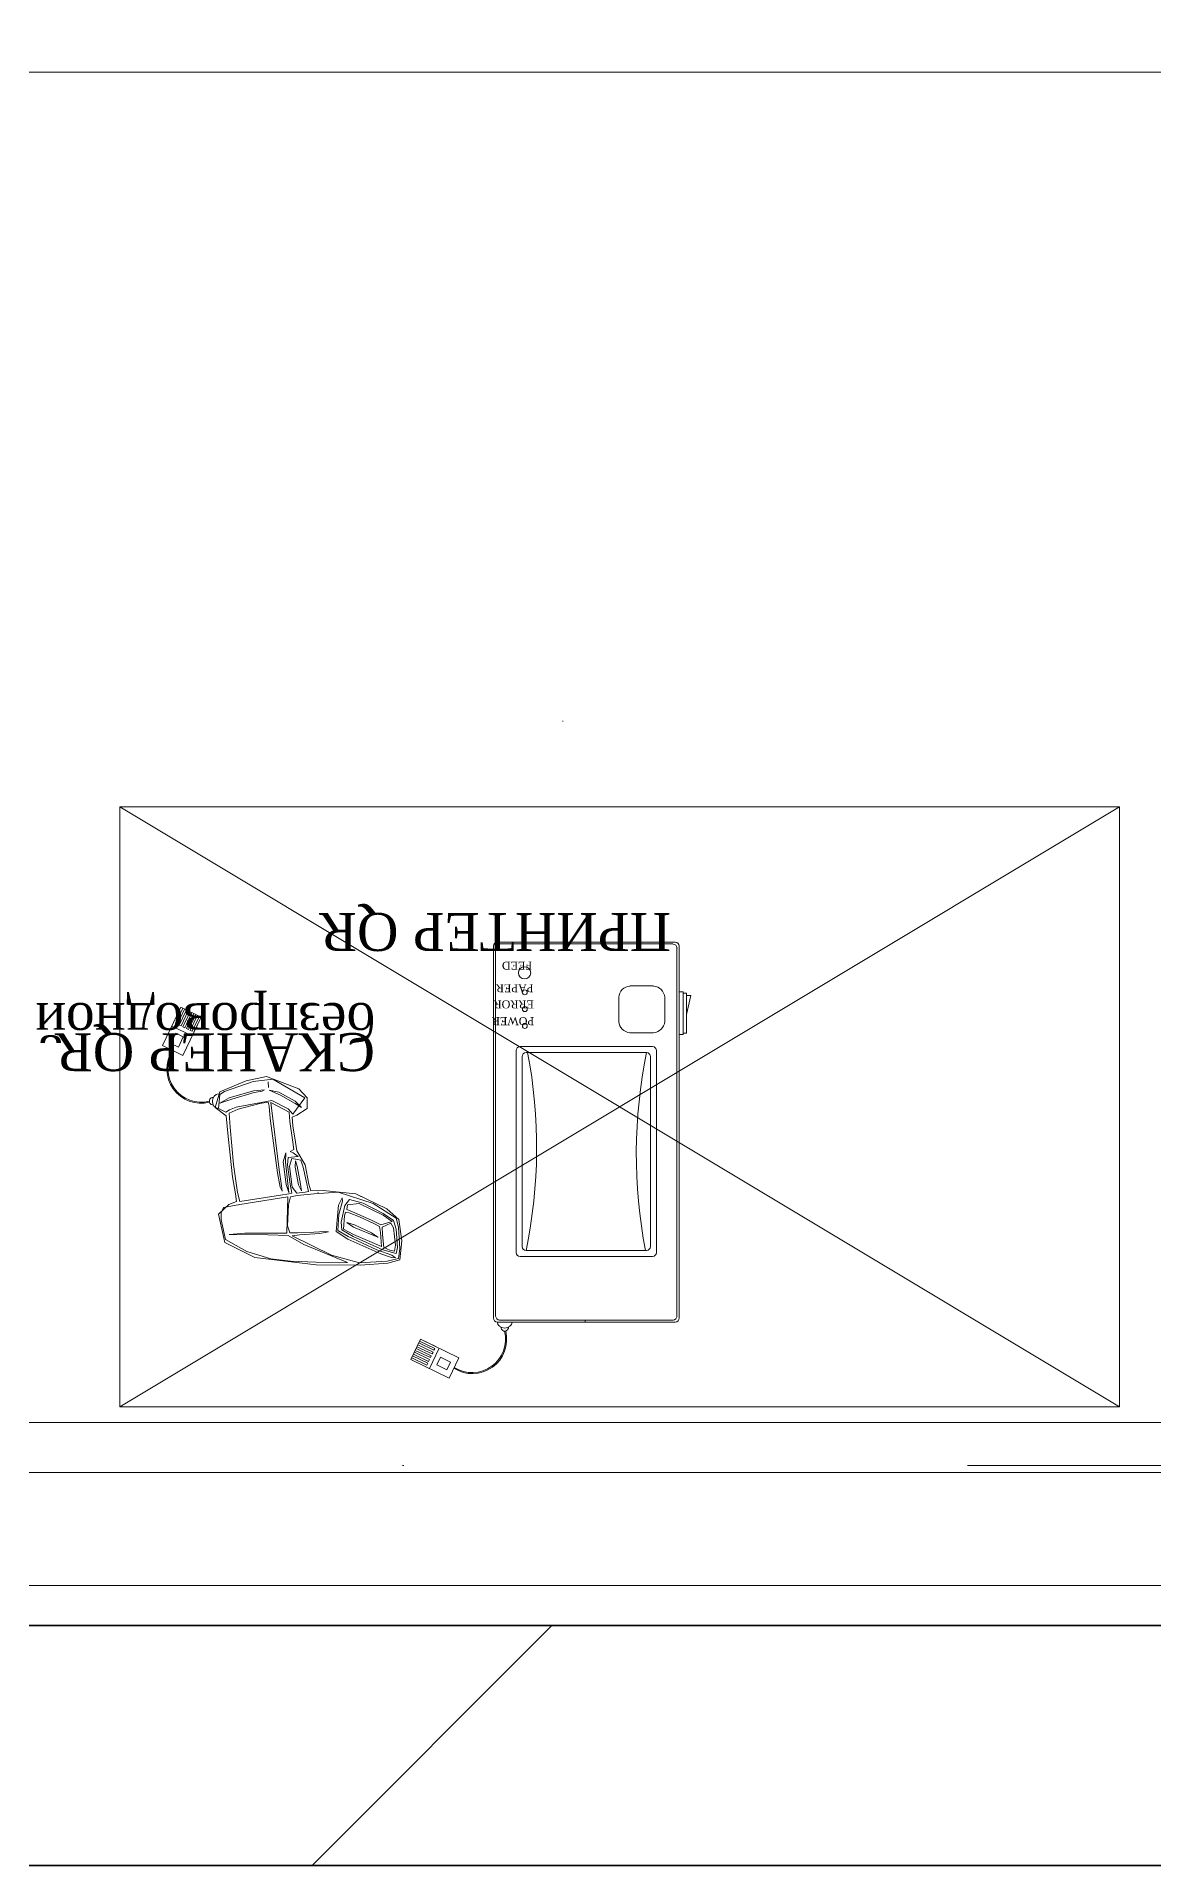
# Model space of a CAD drawing. Header units: millimetres. Extents: x -34838 to 729576, y -214038 to 121482.
# Drawn here: x 603300 to 603859, y -91938 to -91023 of the extents above; entities that cross this region are included whole.
import ezdxf
from ezdxf.enums import TextEntityAlignment as Align

# ---------------------------------------------------------------- set-up
doc = ezdxf.new("R2010")
doc.units = ezdxf.units.MM
doc.header["$MEASUREMENT"] = 0
doc.linetypes.add('Штрихпунктирная', pattern=[1340.555525, 705.555534, -352.777767, 0, -282.222223])
for name, color, linetype, lineweight in [('0_Ном._пера__1', 7, 'Continuous', 13), ('А _ ОСІ КООРДИНАЦІЙНІ.3D_Ном._пера__105', 7, 'Continuous', 13), ('А _ ОСІ КООРДИНАЦІЙНІ.3D_Ном._пера__25', 7, 'Continuous', 0), ('АБ _ 0 _ СТІНИ _ ЗОВНІШНІ .3D_Ном._пера__27', 7, 'Continuous', 35), ('АБ _ 0 _ СТІНИ _ ЗОВНІШНІ .3D_Ном._пера__87', 7, 'Continuous', 13)]:
    doc.layers.add(name, color=color, linetype=linetype, lineweight=lineweight)
for name, color, linetype in [('А _ ОСІ КООРДИНАЦІЙНІ.3D', 7, 'Continuous'), ('АБ _ 0 _ СТІНИ _ ЗОВНІШНІ .3D', 7, 'Continuous'), ('АП _ ТЕП _ ЗОНИ ПРИМІЩЕНЬ .3D', 7, 'Continuous')]:
    doc.layers.add(name, color=color, linetype=linetype)
doc.styles.add('СГЕНЕРИР_СТИЛЬ_1', font='Arial.ttf')
doc.styles.add('СГЕНЕРИР_СТИЛЬ_3', font='Times New Roman.ttf')

# ---------------------------------------------------------------- blocks, each defined once
blk = doc.blocks.new('Стена_86_1', base_point=(614491.76, -91877.7))
at = {"layer": 'АБ _ 0 _ СТІНИ _ ЗОВНІШНІ .3D', "linetype": 'Continuous', "lineweight": 0, "true_color": 0x000000}
h = blk.add_hatch(dxfattribs=at)
h.set_pattern_fill('М___ЦЕГЛА_ОБЛИЧКУВАЛЬНА__3B', color=18, style=0, pattern_type=2)
h.set_pattern_definition([(45, (518441.8, -97737.7), (-707.107, 707.107), []), (45, (518300.3, -97596.3), (-707.107, 707.107), [])])
h.paths.add_polyline_path([(602641.76, -91937.7), (608241.76, -91937.7), (608241.76, -91817.7), (602641.76, -91817.7)])
at = {"layer": 'АБ _ 0 _ СТІНИ _ ЗОВНІШНІ .3D_Ном._пера__27', "color": 7, "linetype": 'Continuous', "lineweight": 35}
for p, q in [((608241.76, -91817.7), (602641.76, -91817.7)), ((602641.76, -91937.7), (608241.76, -91937.7))]:
    blk.add_line(p, q, dxfattribs=at)
at = {"layer": 'АБ _ 0 _ СТІНИ _ ЗОВНІШНІ .3D_Ном._пера__87', "color": 7, "linetype": 'Continuous', "lineweight": 13, "flags": 128}
blk.add_lwpolyline([(608241.76, -91797.7), (602641.76, -91797.7)], dxfattribs=at)
blk = doc.blocks.new('Стандартный Маркер Сетки_2')
at = {"layer": 'А _ ОСІ КООРДИНАЦІЙНІ.3D_Ном._пера__105', "color": 7, "linetype": 'Штрихпунктирная', "lineweight": 13}
blk.add_line((500, 0), (99754.182117, 0), dxfattribs=at)
at = {"layer": 'А _ ОСІ КООРДИНАЦІЙНІ.3D_Ном._пера__25', "color": 7, "lineweight": 0, "style": 'СГЕНЕРИР_СТИЛЬ_1'}
blk.add_attdef('AC_MarkerText_1', text='', height=700, dxfattribs=at).set_placement((-1000, 40.005), align=Align.MIDDLE_CENTER)

msp = doc.modelspace()

# ---------------------------------------------------------------- linework, layer by layer
at = {"layer": '0_Ном._пера__1', "color": 7, "linetype": 'Continuous', "lineweight": 13}
for p, q in [((603102.65, -91041.19), (604902.65, -91041.19)), ((603563.17, -91365.35), (603563.16, -91365.73)), ((603341.69, -91408.42), (603841.69, -91408.42)), ((603341.69, -91408.42), (603341.69, -91708.42)), ((603341.69, -91708.42), (603841.69, -91408.42)), ((603341.69, -91408.42), (603841.69, -91708.42)), ((603841.69, -91408.42), (603841.69, -91708.42)), ((603528.46, -91664.05), (603528.46, -91478.05)), ((603529.61, -91479.01), (603529.61, -91547.79)), ((603530.46, -91476.05), (603619.46, -91476.05)), ((603618.31, -91477.01), (603531.61, -91477.01)), ((603620.31, -91663.08), (603620.31, -91479.01)), ((603621.46, -91478.05), (603621.46, -91664.05)), ((603602.67, -91498.01), (603596.75, -91498.01)), ((603602.67, -91498.01), (603608.58, -91498.01)), ((603623.32, -91500.93), (603621.46, -91500.93)), ((603623.32, -91501.63), (603623.32, -91500.93)), ((603623.32, -91501.63), (603625.02, -91501.63)), ((603623.32, -91521.63), (603623.32, -91501.63)), ((603625.02, -91501.63), (603625.02, -91521.63)), ((603372.19, -91508.64), (603362.97, -91527.82)), ((603372.19, -91508.64), (603368.54, -91516.22)), ((603373.11, -91509.09), (603369.47, -91516.67)), ((603374.03, -91509.53), (603370.39, -91517.11)), ((603374.95, -91509.97), (603371.31, -91517.55)), ((603372.19, -91508.64), (603382.34, -91513.52)), ((603375.88, -91510.42), (603372.24, -91518)), ((603376.8, -91510.86), (603373.16, -91518.44)), ((603591.15, -91515.8), (603591.15, -91503.61)), ((603614.18, -91515.8), (603614.18, -91503.61)), ((603625.02, -91502.83), (603627.22, -91502.83)), ((603627.22, -91502.83), (603625.02, -91512.33)), ((603377.83, -91522.91), (603367.68, -91518.03)), ((603370.39, -91517.11), (603369.47, -91516.67)), ((603372.24, -91518), (603371.31, -91517.55)), ((603373.12, -91532.7), (603382.34, -91513.52)), ((603374.08, -91518.88), (603373.16, -91518.44)), ((603377.72, -91511.3), (603374.08, -91518.88)), ((603378.65, -91511.75), (603375, -91519.33)), ((603375.93, -91519.77), (603375, -91519.33)), ((603379.57, -91512.19), (603375.93, -91519.77)), ((603380.49, -91512.63), (603376.85, -91520.21)), ((603377.77, -91520.66), (603376.85, -91520.21)), ((603381.42, -91513.08), (603377.77, -91520.66)), ((603382.34, -91513.52), (603378.7, -91521.1)), ((603362.97, -91527.82), (603373.12, -91532.7)), ((603369.57, -91521.67), (603367.14, -91526.72)), ((603367.14, -91526.72), (603370.93, -91528.54)), ((603373.35, -91523.49), (603369.57, -91521.67)), ((603370.93, -91528.54), (603373.35, -91523.49)), ((603574.96, -91528.27), (603541.8, -91528.27)), ((603574.96, -91528.27), (603608.12, -91528.27)), ((603596.75, -91521.4), (603602.67, -91521.4)), ((603608.58, -91521.4), (603602.67, -91521.4)), ((603623.32, -91522.33), (603621.46, -91522.33)), ((603625.02, -91521.63), (603623.32, -91521.63)), ((603623.32, -91521.63), (603623.32, -91522.33)), ((603539.8, -91530.27), (603539.8, -91631.28)), ((603542.8, -91533.27), (603542.8, -91628.27)), ((603544.8, -91531.27), (603574.96, -91531.27)), ((603605.12, -91531.27), (603574.96, -91531.27)), ((603607.12, -91533.27), (603607.12, -91628.27)), ((603610.12, -91530.27), (603610.12, -91631.28)), ((603391.68, -91556.6), (603391.73, -91556.6)), ((603415.97, -91548.81), (603416.02, -91548.81)), ((603417.08, -91556.2), (603417.13, -91556.2)), ((603529.61, -91663.08), (603529.61, -91547.79)), ((603428.08, -91562.16), (603428.13, -91562.16)), ((603432.52, -91558.84), (603432.57, -91558.84)), ((603426.22, -91601.31), (603426.27, -91601.31)), ((603430.08, -91601.66), (603430.13, -91601.66)), ((603432.42, -91600.42), (603432.47, -91600.42)), ((603440.65, -91601.31), (603440.85, -91601.1)), ((603440.85, -91601.1), (603440.65, -91601.31)), ((603393.51, -91608.83), (603393.56, -91608.83)), ((603462.19, -91603.34), (603462.39, -91603.14)), ((603462.39, -91603.14), (603462.19, -91603.34)), ((603468.29, -91609.44), (603468.49, -91609.23)), ((603468.49, -91609.23), (603468.29, -91609.44)), ((603477.84, -91615.74), (603477.89, -91615.74)), ((603425.21, -91621.63), (603404.07, -91621.63)), ((603427.85, -91622.85), (603427.9, -91622.85)), ((603470.72, -91623.66), (603470.77, -91623.66)), ((603472.55, -91628.33), (603472.6, -91628.33)), ((603461.78, -91637.54), (603461.83, -91637.54)), ((603478.99, -91630.57), (603479.04, -91630.57)), ((603479.53, -91633.99), (603479.58, -91633.99)), ((603479.82, -91631.78), (603479.87, -91631.78)), ((603574.96, -91633.28), (603541.8, -91633.28)), ((603544.8, -91630.28), (603574.96, -91630.28)), ((603605.12, -91630.28), (603574.96, -91630.28)), ((603574.96, -91633.28), (603608.12, -91633.28)), ((603619.46, -91666.05), (603530.46, -91666.05)), ((603618.31, -91665.08), (603531.61, -91665.08)), ((603574.46, -91666.05), (603574.46, -91665.08)), ((603487.15, -91684.8), (603492.03, -91674.64)), ((603491.59, -91675.57), (603499.17, -91679.21)), ((603511.21, -91683.86), (603492.03, -91674.64)), ((603492.03, -91674.64), (603499.61, -91678.29)), ((603487.15, -91684.8), (603506.33, -91694.01)), ((603487.15, -91684.8), (603494.74, -91688.44)), ((603487.6, -91683.87), (603495.18, -91687.52)), ((603488.04, -91682.95), (603495.62, -91686.59)), ((603488.48, -91682.03), (603496.07, -91685.67)), ((603488.93, -91681.1), (603496.51, -91684.75)), ((603489.37, -91680.18), (603496.95, -91683.82)), ((603489.81, -91679.26), (603497.4, -91682.9)), ((603490.26, -91678.34), (603497.84, -91681.98)), ((603490.7, -91677.41), (603498.28, -91681.05)), ((603491.14, -91676.49), (603498.73, -91680.13)), ((603496.51, -91684.75), (603496.07, -91685.67)), ((603501.42, -91679.15), (603496.54, -91689.31)), ((603497.4, -91682.9), (603496.95, -91683.82)), ((603498.28, -91681.05), (603497.84, -91681.98)), ((603499.17, -91679.21), (603498.73, -91680.13)), ((603502, -91683.63), (603500.18, -91687.41)), ((603507.05, -91686.05), (603502, -91683.63)), ((603506.33, -91694.01), (603511.21, -91683.86)), ((603495.62, -91686.59), (603495.18, -91687.52)), ((603500.18, -91687.41), (603505.23, -91689.84)), ((603505.23, -91689.84), (603507.05, -91686.05)), ((603341.69, -91708.42), (603841.69, -91708.42)), ((603102.65, -91716.19), (604902.65, -91716.19)), ((603102.65, -91741.19), (604902.65, -91741.19)), ((602641.76, -91797.7), (608241.76, -91797.7))]:
    msp.add_line(p, q, dxfattribs=at)
at = {"layer": '0_Ном._пера__1', "color": 7, "linetype": 'Continuous', "lineweight": 13, "flags": 128}
for points in [[(603404.89, -91545.4), (603391.68, -91550.91)], [(603393.91, -91550.79), (603408.34, -91545.83)], [(603415.05, -91543.19), (603404.89, -91545.4)], [(603408.34, -91545.83), (603418.1, -91544.67)], [(603431.1, -91549.42), (603415.05, -91543.19)], [(603415.97, -91548.81), (603415.76, -91545.91)], [(603415.76, -91545.91), (603415.97, -91548.81)], [(603418.1, -91544.67), (603434.09, -91553.96)], [(603391.68, -91550.91), (603389.24, -91558.84)], [(603390.94, -91559.29), (603391.56, -91552.21)], [(603391.56, -91552.21), (603393.91, -91550.79)], [(603396.35, -91553.9), (603391.68, -91556.6)], [(603391.68, -91556.6), (603397.57, -91554.54)], [(603408.54, -91550.43), (603396.35, -91553.9)], [(603397.57, -91554.54), (603408.75, -91551.32)], [(603417.69, -91555.18), (603399.81, -91558.57)], [(603400.82, -91559.51), (603411.59, -91556.68)], [(603413.96, -91549.97), (603408.54, -91550.43)], [(603408.75, -91551.32), (603412.81, -91550.56)], [(603411.59, -91556.68), (603415.86, -91556.04)], [(603412.81, -91550.56), (603413.96, -91549.97)], [(603415.86, -91556.04), (603416.27, -91558.03)], [(603421.14, -91551.16), (603416.27, -91550.1)], [(603416.27, -91550.1), (603421.96, -91552.59)], [(603417.08, -91556.2), (603426.28, -91561.07)], [(603421.3, -91589.93), (603417.08, -91556.2)], [(603425.82, -91559.38), (603417.69, -91555.18)], [(603429.27, -91555.59), (603421.14, -91551.16)], [(603421.96, -91552.59), (603429.27, -91556.69)], [(603434.09, -91553.96), (603428.08, -91562.16)], [(603432.52, -91558.84), (603429.27, -91555.59)], [(603429.27, -91556.69), (603432.52, -91558.84)], [(603435.37, -91553.96), (603431.1, -91549.42)], [(603435.31, -91559.25), (603435.37, -91553.96)], [(603389.24, -91558.84), (603394.87, -91562.9)], [(603394.69, -91561.05), (603390.94, -91559.29)], [(603396.56, -91559.85), (603394.69, -91561.05)], [(603394.87, -91562.9), (603395.78, -91573.27)], [(603396.28, -91561.56), (603400.82, -91559.51)], [(603396.76, -91568.59), (603396.28, -91561.56)], [(603399.81, -91558.57), (603396.56, -91559.85)], [(603416.27, -91558.03), (603416.88, -91564.33)], [(603416.88, -91564.33), (603420.45, -91591.35)], [(603428.08, -91562.16), (603425.82, -91559.38)], [(603426.28, -91561.07), (603426.72, -91565.75)], [(603426.72, -91565.75), (603427.93, -91574.89)], [(603427.85, -91563.58), (603430.08, -91562.59)], [(603428.2, -91567.98), (603427.85, -91563.58)], [(603430.08, -91562.59), (603435.31, -91559.25)], [(603395.78, -91573.27), (603398.03, -91593.38)], [(603398.55, -91587.29), (603396.76, -91568.59)], [(603427.93, -91574.89), (603428.66, -91579.74)], [(603429.42, -91576.11), (603428.2, -91567.98)], [(603424.6, -91581.34), (603423.38, -91585.86)], [(603424.43, -91586.07), (603424.6, -91581.34)], [(603425.74, -91583.8), (603425.53, -91587.49)], [(603430.9, -91583.22), (603425.74, -91583.8)], [(603428.66, -91579.74), (603426.84, -91580.78)], [(603426.84, -91580.78), (603428.25, -91581.35)], [(603428.25, -91581.35), (603430.9, -91583.22)], [(603430.17, -91580.37), (603429.42, -91576.11)], [(603434.27, -91587.49), (603430.17, -91580.37)], [(603398.03, -91593.38), (603399.4, -91601.92)], [(603400.5, -91601.31), (603398.55, -91587.29)], [(603420.45, -91591.35), (603421.75, -91598.67)], [(603422.57, -91597.85), (603421.3, -91589.93)], [(603423.38, -91585.86), (603424.8, -91597.24)], [(603426.22, -91601.31), (603424.43, -91586.07)], [(603425.53, -91587.49), (603426.76, -91597.04)], [(603426.46, -91588.1), (603427.65, -91584.3)], [(603427.88, -91598.67), (603426.46, -91588.1)], [(603427.65, -91584.3), (603432.12, -91585.1)], [(603429.51, -91585.49), (603429.27, -91588.51)], [(603429.27, -91588.51), (603430.93, -91597.45)], [(603430.34, -91588.1), (603429.51, -91585.49)], [(603432.03, -91597.04), (603430.34, -91588.1)], [(603432.12, -91585.1), (603433.27, -91588.51)], [(603433.27, -91588.51), (603434.89, -91595.42)], [(603436.21, -91597.04), (603434.27, -91587.49)], [(603399.4, -91601.92), (603400.03, -91605.75)], [(603401.58, -91605.76), (603400.5, -91601.31)], [(603421.96, -91602.53), (603406.92, -91604.97)], [(603421.75, -91598.67), (603422.8, -91600.55)], [(603426.22, -91602), (603421.96, -91602.53)], [(603422.8, -91600.55), (603422.57, -91597.85)], [(603424.8, -91597.24), (603426.22, -91601.31)], [(603427.69, -91601.59), (603426.22, -91602)], [(603426.76, -91597.04), (603427.69, -91601.59)], [(603430.08, -91601.66), (603427.88, -91598.67)], [(603434.35, -91601.16), (603430.08, -91601.66)], [(603430.29, -91602.73), (603438.82, -91601.88)], [(603430.93, -91597.45), (603432.42, -91600.42)], [(603432.42, -91600.42), (603432.03, -91597.04)], [(603435.91, -91600.78), (603434.35, -91601.16)], [(603434.89, -91595.42), (603435.91, -91600.78)], [(603437.2, -91600.37), (603436.21, -91597.04)], [(603443.29, -91600.29), (603437.2, -91600.37)], [(603438.82, -91601.88), (603450.81, -91601.14)], [(603459.75, -91601.99), (603443.29, -91600.29)], [(603450.81, -91601.14), (603468.29, -91606.79)], [(603475.19, -91609.43), (603459.75, -91601.99)], [(603396.15, -91607.3), (603390.9, -91612.08)], [(603392.29, -91611.47), (603393.51, -91608.83)], [(603392.29, -91614.92), (603392.29, -91611.47)], [(603393.51, -91608.83), (603401.64, -91607.2)], [(603400.03, -91605.75), (603396.15, -91607.3)], [(603406.92, -91604.97), (603401.58, -91605.76)], [(603401.64, -91607.2), (603425.61, -91603.34)], [(603425.61, -91603.34), (603425.21, -91621.63)], [(603425.56, -91617.97), (603426.02, -91607.4)], [(603426.02, -91607.4), (603426.95, -91603.34)], [(603426.95, -91603.34), (603430.29, -91602.73)], [(603451.01, -91607.61), (603449.86, -91620.81)], [(603452.87, -91603.99), (603451.01, -91607.61)], [(603451.09, -91612.28), (603453.05, -91605.58)], [(603454.2, -91607.81), (603452.35, -91616.14)], [(603453.05, -91605.58), (603452.87, -91603.99)], [(603453.94, -91612.89), (603454.5, -91611.02)], [(603456.5, -91604.71), (603454.2, -91607.81)], [(603454.5, -91611.02), (603456.3, -91611.39)], [(603455.2, -91609.79), (603455.48, -91607.4)], [(603459.14, -91611.43), (603455.2, -91609.79)], [(603455.48, -91607.4), (603461.38, -91606.71)], [(603456.3, -91611.39), (603461.58, -91613.45)], [(603463.41, -91606.63), (603456.5, -91604.71)], [(603467.47, -91615.05), (603459.14, -91611.43)], [(603461.38, -91606.71), (603473.37, -91612.66)], [(603473.37, -91611.81), (603463.41, -91606.63)], [(603468.29, -91606.79), (603479.79, -91614.11)], [(603481.19, -91614.72), (603475.19, -91609.43)], [(603390.9, -91612.08), (603394.21, -91626.29)], [(603394.52, -91624.68), (603392.29, -91614.92)], [(603426.68, -91621.42), (603425.56, -91617.97)], [(603444.31, -91620.7), (603438.62, -91621.08)], [(603446.01, -91620.96), (603444.31, -91620.7)], [(603449.86, -91620.81), (603455.69, -91624.63)], [(603450.67, -91620.19), (603451.09, -91612.28)], [(603455.89, -91623.31), (603450.67, -91620.19)], [(603452.35, -91616.14), (603452.64, -91619.98)], [(603452.64, -91619.98), (603458.33, -91623.31)], [(603453.57, -91619.67), (603453.94, -91612.89)], [(603458.53, -91622.29), (603453.57, -91619.67)], [(603458.94, -91617.5), (603455.11, -91616.28)], [(603455.11, -91616.28), (603458.53, -91618.63)], [(603458.53, -91618.63), (603470.72, -91623.66)], [(603467.47, -91621.48), (603458.94, -91617.5)], [(603461.58, -91613.45), (603468.69, -91616.7)], [(603472.15, -91617.46), (603467.47, -91615.05)], [(603468.69, -91616.7), (603471.54, -91618.3)], [(603471.54, -91618.3), (603471.96, -91621.22)], [(603477.84, -91615.74), (603472.15, -91617.46)], [(603472.78, -91618.51), (603477.23, -91616.55)], [(603472.96, -91622.24), (603472.78, -91618.51)], [(603478.52, -91615.33), (603473.37, -91611.81)], [(603473.37, -91612.66), (603477.84, -91615.74)], [(603477.23, -91616.55), (603478.52, -91618.99)], [(603479.87, -91619.6), (603478.52, -91615.33)], [(603478.52, -91618.99), (603479.46, -91627.52)], [(603479.79, -91614.11), (603480.94, -91618.58)], [(603480.48, -91628.74), (603479.87, -91619.6)], [(603480.94, -91618.58), (603481.7, -91629.35)], [(603482.71, -91625.49), (603481.19, -91614.72)], [(603394.21, -91626.29), (603409.15, -91633.7)], [(603405.09, -91630.77), (603394.52, -91624.68)], [(603404.07, -91621.63), (603396.35, -91622.24)], [(603396.35, -91622.24), (603415.66, -91622.44)], [(603415.66, -91622.44), (603425.82, -91622.74)], [(603425.82, -91622.74), (603433.74, -91627.3)], [(603430.49, -91621.42), (603426.68, -91621.42)], [(603427.85, -91622.85), (603431.51, -91622.38)], [(603447.56, -91632.59), (603427.85, -91622.85)], [(603438.62, -91621.08), (603430.49, -91621.42)], [(603431.51, -91622.38), (603441.67, -91621.71)], [(603433.74, -91627.3), (603455.48, -91636.26)], [(603441.67, -91621.71), (603446.01, -91620.96)], [(603455.69, -91624.63), (603472.15, -91631.95)], [(603470.11, -91629.93), (603455.89, -91623.31)], [(603458.33, -91623.31), (603473.16, -91629.84)], [(603472.55, -91628.33), (603458.53, -91622.29)], [(603470.72, -91623.66), (603467.47, -91621.48)], [(603477.63, -91632.67), (603470.11, -91629.93)], [(603471.96, -91621.22), (603472.55, -91628.33)], [(603473.69, -91628.8), (603472.96, -91622.24)], [(603473.16, -91629.84), (603479.82, -91631.78)], [(603476.62, -91630.09), (603473.69, -91628.8)], [(603479.46, -91627.52), (603478.99, -91630.57)], [(603479.82, -91631.78), (603480.48, -91628.74)], [(603481.7, -91629.35), (603481, -91634.21)], [(603481.65, -91634.84), (603482.71, -91625.49)], [(603417.08, -91634.43), (603405.09, -91630.77)], [(603409.15, -91633.7), (603439.84, -91637.48)], [(603427.04, -91635.65), (603417.08, -91634.43)], [(603439.63, -91636.06), (603427.04, -91635.65)], [(603451.42, -91636.46), (603439.63, -91636.06)], [(603439.84, -91637.48), (603461.78, -91637.54)], [(603461.58, -91636.46), (603447.56, -91632.59)], [(603455.48, -91636.26), (603451.42, -91636.46)], [(603475.4, -91635.65), (603461.58, -91636.46)], [(603461.78, -91637.54), (603475.6, -91636.66)], [(603472.15, -91631.95), (603477.43, -91633.73)], [(603481, -91634.21), (603475.4, -91635.65)], [(603475.6, -91636.66), (603481.65, -91634.84)], [(603478.99, -91630.57), (603476.62, -91630.09)], [(603477.43, -91633.73), (603479.53, -91633.99)], [(603479.53, -91633.99), (603477.63, -91632.67)], [(608241.76, -91797.7), (602641.76, -91797.7)]]:
    msp.add_lwpolyline(points, dxfattribs=at)
at = {"layer": '0_Ном._пера__1', "color": 7, "linetype": 'Continuous', "lineweight": 13}
for centre, radius in [((603544.08, -91491.43), 3.07), ((603544.17, -91501.19), 1.24), ((603544.19, -91509.59), 1.24), ((603544.2, -91517.98), 1.24)]:
    msp.add_circle(centre, radius, dxfattribs=at)
for centre, radius, start, end in [((603530.63, -91478.22), 2.18, 94.5752, 175.4248), ((603531.78, -91479.19), 2.18, 94.5752, 175.4248), ((603618.14, -91479.19), 2.18, 4.5752, 85.4248), ((603619.29, -91478.22), 2.18, 4.5752, 85.4248), ((603597.32, -91504.18), 6.19, 95.24459, 174.75541), ((603608.02, -91504.18), 6.19, 5.24459, 84.75541), ((603597.32, -91515.24), 6.19, 185.24459, 264.75541), ((603608.02, -91515.24), 6.19, 275.24459, 354.75541), ((603542.06, -91530.53), 2.28, 96.69788, 173.30212), ((603607.86, -91530.53), 2.28, 6.69788, 83.30212), ((603382.3, -91539.49), 17.13, 147.16178, 283.90835), ((603382.4, -91539.36), 16.72, 147.53758, 283.90347), ((603545.08, -91533.55), 2.3, 97.04557, 173.37399), ((603297.27, -91578.76), 252.83, 348.243, 10.82776), ((603852.77, -91582.19), 252.83, 168.38154, 190.9663), ((603604.84, -91533.55), 2.3, 6.62601, 82.95443), ((603545.08, -91628), 2.3, 186.62601, 262.95443), ((603604.84, -91628), 2.3, 277.04557, 353.37399), ((603542.06, -91631.02), 2.28, 186.69788, 263.30212), ((603607.86, -91631.02), 2.28, 276.69788, 353.30212), ((603530.63, -91663.87), 2.18, 184.5752, 265.4248), ((603531.78, -91662.91), 2.18, 184.5752, 265.4248), ((603618.14, -91662.91), 2.18, 274.5752, 355.4248), ((603619.29, -91663.87), 2.18, 274.5752, 355.4248), ((603518, -91674.68), 17.13, 237.16178, 13.90835), ((603517.87, -91674.58), 16.72, 237.53758, 13.90347)]:
    msp.add_arc(centre, radius, start, end, dxfattribs=at)
for centre, major_axis, ratio, start_param, end_param in [((603388.36, -91555.62), (-1.94, 0), 0.980128, 4.712389, 7.853982), ((603390.94, -91555.62), (0, -3.67), 0.815771, 3.141593, 6.283185), ((603534.13, -91666.05), (3.67, 0), 0.815771, 3.141593, 6.283185), ((603534.13, -91668.63), (0, -1.94), 0.980128, 4.712389, 7.853982)]:
    msp.add_ellipse(centre, major_axis=major_axis, ratio=ratio, start_param=start_param, end_param=end_param, dxfattribs=at)
at = {"layer": 'АП _ ТЕП _ ЗОНИ ПРИМІЩЕНЬ .3D', "color": 254, "linetype": 'Continuous', "lineweight": 0, "true_color": 0xddc2d0, "flags": 128}
msp.add_lwpolyline([(590641.76, -91797.7), (596241.76, -91797.7), (596241.76, -91537.7), (596641.76, -91537.7), (596641.76, -91797.7), (602241.76, -91797.7), (602241.76, -91537.7), (602641.76, -91537.7), (602641.76, -91797.7), (608241.76, -91797.7), (608241.76, -91537.7), (608641.76, -91537.7), (608641.76, -91797.7), (612161.76, -91797.7), (612161.76, -87157.7), (610261.76, -87157.7), (610261.76, -85887.7), (581681.76, -85887.7)], dxfattribs=at)

# ---------------------------------------------------------------- block references
at = {"layer": 'А _ ОСІ КООРДИНАЦІЙНІ.3D', "color": 7, "linetype": 'Continuous', "lineweight": 60, "zscale": 1000}
msp.add_blockref('Стандартный Маркер Сетки_2', (513441.76, -91737.7), dxfattribs=at)
at = {"layer": 'АБ _ 0 _ СТІНИ _ ЗОВНІШНІ .3D', "color": 7, "lineweight": 20}
msp.add_blockref('Стена_86_1', (614491.76, -91877.7), dxfattribs=at)

# ---------------------------------------------------------------- texts
at = {"layer": '0_Ном._пера__1', "color": 7, "linetype": 'Continuous', "lineweight": 13, "attachment_point": 7, "rotation": 180, "style": 'СГЕНЕРИР_СТИЛЬ_3'}
for s, insert, char_height in [('\\A1;{\\pql;\\fTimes New Roman|b0|i0|c204|p18;ПРИНТЕР QR}', (603617.33, -91456.86), 19), ('\\A1;{\\pql;\\fTimes New Roman|b0|i0|c204|p18;FEED}', (603547.86, -91485.85), 4), ('\\A1;{\\pql;\\fTimes New Roman|b0|i0|c204|p18;безпроводной}', (603469.61, -91500.4), 19), ('\\A1;{\\pql;\\fTimes New Roman|b0|i0|c204|p18;PAPER}', (603548.51, -91497.12), 4), ('\\A1;{\\pql;\\fTimes New Roman|b0|i0|c204|p18;ERROR}', (603548.71, -91505.15), 4), ('\\A1;{\\pql;\\fTimes New Roman|b0|i0|c204|p18;СКАНЕР QR}', (603469.22, -91516.91), 19), ('\\A1;{\\pql;\\fTimes New Roman|b0|i0|c204|p18;POWER}', (603548.86, -91513.5), 4)]:
    msp.add_mtext(s, dxfattribs=dict(at, insert=insert, char_height=char_height))

doc.saveas('drawing.dxf')
